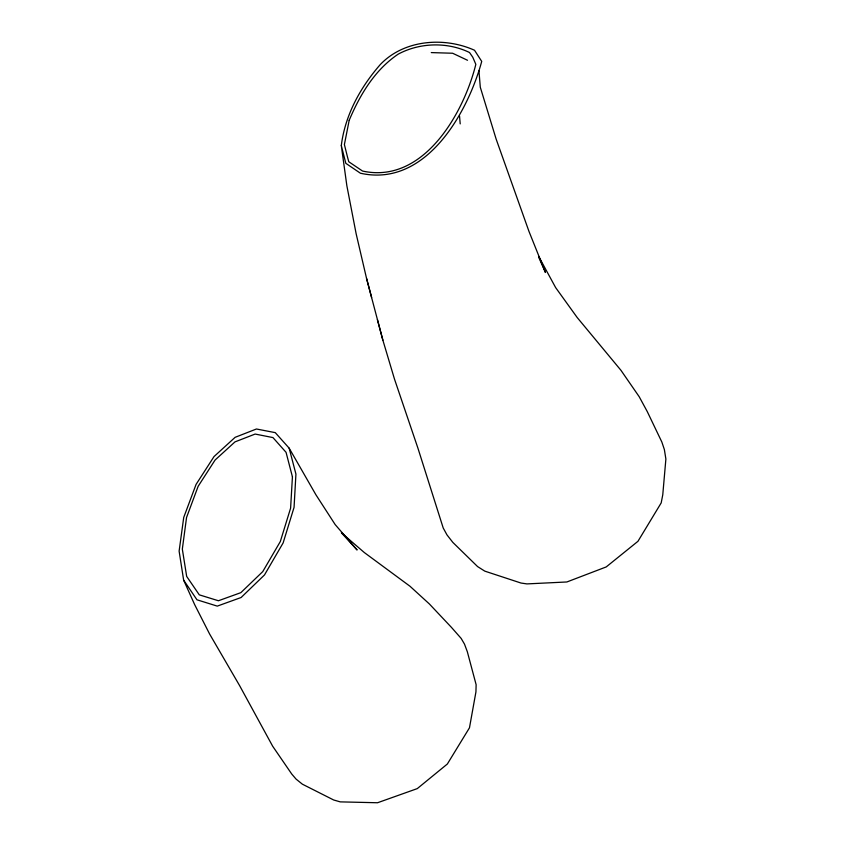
<?xml version="1.0" encoding="UTF-8"?>
<svg xmlns="http://www.w3.org/2000/svg" width="845" height="845" viewBox="0 0 845 845"><rect width="100%" height="100%" fill="white"/><g stroke="black" fill="none" stroke-linecap="round" stroke-linejoin="round"><path stroke-width="1.27" d="M341.296 145.562C345.098 115.142 360.16 87.679 380.144 64.716C403.815 39.609 444.216 36.61 474.52 50.256L481.724 61.4C467.486 113.452 425.436 187.822 360.403 173.214L345.816 163.317L341.296 145.562L346.862 185.763L356.146 233.769L366.54 278.375L382.869 340.186L394.509 379.162L417.874 448.008L443.213 527.998L446.963 534.864L452.835 542.395L477.594 566.583L484.787 571.135L521.006 583.039L526.942 583.906L566.868 581.973L606.214 566.932L637.954 541.307L661.191 502.902L662.765 494.811L665.881 459.046L664.371 449.561L661.846 442.03L647.27 411.599L639.19 396.706L620.938 370.29L577.188 317.519L555.64 287.596L538.624 256.32M431.277 52.591L452.635 53.246L467.517 60.27M341.348 532.762L364.332 552.556L409.994 586.25L429.355 603.943L451.462 627.391L461.138 638.387L464.486 644.101L467.327 651.727L476.126 684.682L475.936 691.907L469.471 727.809L447.354 764.007L417.282 788.607L377.546 802.75L340.239 801.873L333.659 799.983L302.373 784.181L296.067 779.09L291.694 773.967L272.65 746.188L239.536 685.496L209.634 634.056L194.646 604.608L183.64 580.135L179.119 551.141L183.724 517.436L196.072 484.407L214.017 456.575L235.132 437.319L256.436 428.996L275.269 432.64L289.148 448.146L315.893 494.747L335.159 524.565L357.108 549.979L342.225 533.713M183.64 580.135L196.959 599.792L217.26 606.118L241.11 597.51L264.485 574.949L283.128 542.923L294.06 507.37L295.93 474.077L289.148 448.146M538.793 257.471L545.458 272.491L528.917 231.255L496.152 139.129L480.298 87.246L478.925 70.579M366.54 278.375L371.642 297.556M377.398 319.6L382.869 340.186M459.522 115.934L460.208 123.888M292.423 476.844L290.606 508.151L280.308 541.55L262.774 571.579L240.857 592.651L218.422 600.753L199.283 594.838L186.671 576.406L182.33 549.123L186.555 517.457L198.152 486.297L215.084 460.029L234.994 441.882L255.148 434.055L272.956 437.583L286.054 452.318L292.423 476.844M349.196 120.275L344.39 144.558L347.506 157.054L348.784 161.765L362.558 171.049C423.387 184.4 463.715 113.314 475.83 64.336L472.756 57.185L469.524 52.517C447.449 41.785 419.933 42.514 398.28 54.091C374.789 69.839 360.002 94.735 349.196 120.275"/></g></svg>
